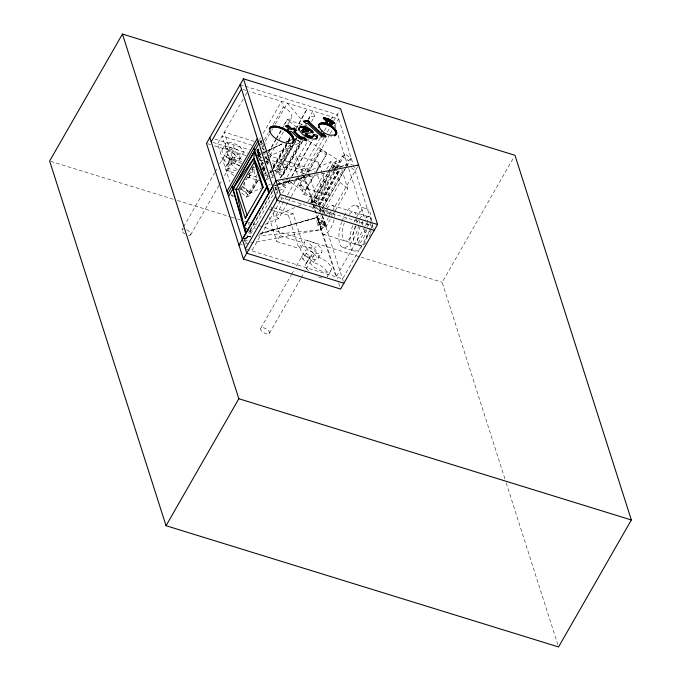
<?xml version="1.0" encoding="UTF-8"?>
<svg xmlns="http://www.w3.org/2000/svg" width="681" height="681" viewBox="0 0 681 681"><rect width="100%" height="100%" fill="white"/><g stroke="black" fill="none" stroke-linecap="round" stroke-linejoin="round"><path stroke-width="0.51" stroke-dasharray="3.4 2.55" d="M244.59 182.517L244.947 186.168L246.42 189.693A11.909 10.062 66.5 0 0 249.552 193.293L262.789 187.539M294.652 165.696L296.618 155.532L318.682 162.35L329.263 195.507L325.918 201.338L303.854 194.528L294.652 165.696L316.716 172.506L325.918 201.338M316.912 171.493L318.682 162.35M274.298 164.742L274.171 164.998A10.513 8.879 66.5 0 0 273.319 167.526M273.481 168.224L287.603 142.908M296.32 128.862L306.944 109.173L296.482 127.407M243.219 99.154L217.605 143.827L229.718 181.767M245.313 95.51L247.927 90.948M222.381 149.199L225.717 143.368M182.074 229.591L183.121 227.76M183.649 226.841L214.592 172.863M215.119 171.944L217.741 167.373M219.844 163.712L226.662 151.82M233.898 175.502A12.573 5.703 29.8 0 1 227.403 164.845L227.931 164.453L224.236 160.537L227.582 154.706A5.031 2.281 29.8 0 1 230.025 151.557A5.031 2.281 29.8 0 1 235.226 157.064L222.636 179.026M227.403 164.845L231.276 158.613L227.582 154.706A5.031 2.281 29.8 0 0 235.226 157.064M227.931 164.453L231.276 158.613M240.206 166.045A12.573 5.703 29.8 0 0 235.805 164.189L234.656 163.925L230.961 160.009L234.307 154.178L238.001 158.094L239.15 158.358A12.573 5.703 29.8 0 1 243.551 160.214M254.277 141.418L224.296 132.157L232.791 158.792L226.109 170.454L236.103 173.544M190.637 234.834L218.959 185.428M219.486 184.508L222.108 179.937M234.656 163.925L238.001 158.094M239.508 159.686A10.062 4.563 29.8 0 0 229.097 148.679A10.062 4.563 29.8 0 0 224.219 154.962A10.062 4.563 29.8 0 0 239.508 159.686L242.845 153.855A10.062 4.563 29.8 0 0 232.442 142.84A10.062 4.563 29.8 0 0 227.565 149.13A10.062 4.563 29.8 0 0 242.845 153.855M259.563 139.614L260.61 137.792M263.224 133.229L281.525 101.324L283.313 106.934L284.641 107.649A11.815 5.363 29.8 0 1 288.386 119.379L287.271 119.337L283.092 126.632M260.585 142.865L261.632 141.044M256.746 151.267L258.312 148.526M260.406 144.883L261.972 142.15L259.64 140.286M257.18 152.527L259.265 148.884M261.359 145.232L262.406 143.41M264.5 139.758L268.152 133.382M273.379 124.265L283.313 106.934M256.882 153.668L259.487 149.113M257.052 156.009L259.784 151.071M261.879 147.428L263.973 143.785M265.411 141.418L269.599 134.123M271.685 130.48L272.732 128.658M275.345 124.095L287.373 103.129L301.547 119.745M257.673 155.37L259.767 151.727M258.15 155.643L260.236 151.999M262.321 148.356L264.415 144.713L266.671 143.742M240.052 190.169L254.149 165.594M258.703 157.592L260.406 154.664M263.019 150.109L264.066 148.288M248.812 177.954L252.157 172.123M261.138 164.921L263.224 161.278M263.751 160.367L266.365 155.804M268.45 152.161L275.771 139.392M276.29 138.481L280.998 130.275M261.308 165.466L262.875 162.725M265.488 158.171L266.535 156.341M268.629 152.697L275.941 139.928M276.469 139.018L281.696 129.901M282.215 128.99L287.271 119.337M257.307 174.353L255.826 176.941L252.677 167.092M261.598 170.046L264.211 165.492M266.305 161.84L267.871 159.107M269.965 155.455L283.551 131.748M287.731 124.461L291.391 118.077M241.678 193.021L246.411 197.073L257.886 177.051M262.585 168.862L264.671 165.228M265.19 164.317L268.323 158.86M249.552 193.293L257.912 178.703M263.121 169.68L264.688 166.896M266.756 163.329L271.413 155.157L300.747 142.423L295.154 138.286M239.601 187.343L248.08 194.102L250.812 192.91L258.21 180.014M263.496 170.795L265.079 168.037M267.19 164.351L268.246 162.504M246.411 197.073L249.144 195.881L258.533 179.503M263.224 171.314L265.309 167.679M267.403 164.036L268.442 162.214M264.551 175.213L267.327 170.369M273.583 175.911L269.77 172.651L271.336 169.918M273.421 166.275L290.115 137.153M266.586 178.958L269.199 174.404M269.719 173.493L271.293 170.752M273.379 167.109L290.106 137.928M288.123 141.997L290.217 138.345M272.8 169.892L271.234 172.625L269.208 170.25M273.319 168.982L291.093 137.979M272.374 171.51L274.988 170.378L289.595 144.891M271.915 177.324L272.962 175.502M275.056 171.85L290.736 144.5M302.483 141.605L283.083 174.804L276.673 170.25L291.366 144.619M275.779 174.225L292.507 145.044M295.639 139.579L296.686 137.758M276.673 170.25L278.691 169.578L292.856 144.866M295.477 140.295L297.052 137.545M294.056 143.827L282.555 163.883L284.249 169.194L282.232 169.118A11.815 5.363 29.8 0 0 281.389 177.196M294.575 142.916L297.188 138.354M308.17 119.209L312.877 111.003L314.571 116.315L311.43 121.788M279.227 170.42L297.001 139.418M308.502 119.362L309.549 117.541M284.249 169.194L300.457 140.933M246.318 228.586L249.399 231.217L272.579 190.782L276.477 189.088M280.427 177.801L300.721 142.406A12.598 10.641 66.5 0 0 296.567 139.98M249.91 231.097L272.426 191.829M280.487 177.758L300.747 142.423M283.083 174.804L303.547 139.111M246.914 235.03L247.561 237.048L250.897 231.217L250.319 229.174M275.005 189.165L276.443 186.662M273.047 195.03L249.518 236.06L245.109 238.129M275.66 190.467L276.699 188.646M278.793 185.002L279.84 183.172L285.56 187.65L281.9 194.034M276.418 192.987L277.465 191.157M276.409 194.613L277.976 191.872M277.746 181.103L282.624 184.985L285.237 180.431M287.331 176.779L308.757 139.401M282.624 184.985L288.48 182.44L290.991 177.571M291.511 176.66L312.426 140.192M290.046 179.707L288.48 182.44L282.411 180.567M292.132 176.056L312.519 140.499M280.512 200.716L251.766 250.863L251.153 248.948M281.04 199.805L282.079 197.984M290.727 197.371L278.606 218.507L275.558 215.903L287.084 195.805M287.603 194.894L297.554 177.537M320.266 137.979L301.972 169.884L303.266 173.936M324.445 130.684L327.059 126.121M331.247 118.834L332.285 117.013L333.256 120.043M324.241 137.451L303.649 173.366L272.272 163.678M327.374 131.978L329.468 128.334M333.647 121.039L339.691 110.492M291.255 196.451L301.794 178.064L298.601 175.707M314.869 174.583L305.437 190.391L299.027 185.836L304.271 176.685M304.799 175.766L319.491 150.143L321.509 149.479L326.94 153.54L316.963 170.922M329.8 134.48L308.374 171.859L270.927 160.29M330.328 133.57L332.413 129.926M334.507 126.274L338.687 118.988L249.621 91.475M299.027 185.836L301.045 185.172L306.288 176.013M308.391 172.353L321.509 149.479M305.437 190.391L313.839 175.749M315.933 172.089L326.94 153.54M271.974 209.884L271.021 206.905L293.085 213.723L302.287 242.555L298.95 248.386L276.878 241.568L280.223 235.737L272.289 210.88M303.854 194.528L307.199 188.697L296.618 155.532M307.897 201.831L324.658 172.599M326.752 168.948L330.94 161.635L333.213 163.295L336.482 160.946L338.687 162.401L340.125 161.38L307.991 140.575M310.596 202.751L333.213 163.295M311.149 202.683L329.936 169.909M330.455 168.999L332.541 165.355L335.52 163.202L340.56 166.743M310.068 203.662L313.371 201.244L330.174 171.935M332.277 168.267L336.482 160.946M312.111 202.512L313.6 201.431L330.302 172.302M332.388 168.658L335.52 163.202M313.388 203.117L332.694 169.433M333.213 168.522L334.78 165.789L341.181 167.773M314.503 204.564L311.889 209.118L314.869 206.964L320.938 211.238L323.032 207.586M315.022 203.653L342.211 156.238L345.182 154.085L351.26 158.35L347.072 165.645M313.371 201.244L315.49 202.87L316.946 201.823L334.337 171.493M336.44 167.815L340.125 161.38M315.388 206.054L335.256 171.408M337.342 167.756L345.182 154.085M318.265 205.134L338.619 169.629M318.64 204.981L338.474 170.386M319.542 205.262L339.376 170.676M319.789 205.092L339.615 170.497M319.006 211.57L321.619 207.007M322.147 206.096L343.054 169.629M345.139 165.977L348.28 160.512L351.26 158.35M259.512 234.307L317.167 217.477L318.734 214.745M319.253 213.834L321.866 209.271M322.385 208.36L347.48 164.606L352.537 164.819M323.552 206.675L346.552 166.556M301.053 247.807L304.398 241.976M316.691 221.316L317.806 219.376L324.863 221.555L326.242 225.879L325.126 227.82L318.07 225.641L316.691 221.316L323.747 223.496L325.126 227.82M331.545 215.29L330.438 211.834L323.373 209.654L322.258 211.595L329.323 213.774L329.876 215.511M322.334 213.332L318.155 220.61L325.935 226.918L332.2 215.988M322.854 212.421L325.467 207.867M325.986 206.956L340.074 182.38L335.716 168.718M318.07 225.641L319.185 223.7L326.242 225.879M260.755 328.199L291.179 275.133M291.698 274.222L294.32 269.642M296.422 265.99L305.335 250.429M308.382 270.663A12.573 5.703 29.8 0 1 306.084 263.453L306.612 263.062L302.917 259.146L306.263 253.315A5.031 2.281 29.8 0 1 308.697 250.174A5.031 2.281 29.8 0 1 313.907 255.673L304.986 271.234M323.747 223.496L324.863 221.555M329.323 213.774L330.438 211.834M238.971 245.16L321.602 229.616L328.08 218.312M328.6 217.401L331.741 211.927M332.26 211.016L357.644 166.743M332.72 215.077L334.814 211.442M335.333 210.531L347.855 188.688L341.819 169.765M306.084 263.453L309.957 257.231L306.263 253.315A5.031 2.281 29.8 0 0 313.907 255.673M306.612 263.062L309.957 257.231M330.838 270.732L327.493 276.571A12.573 5.703 29.8 0 0 314.486 262.806L313.337 262.543L309.642 258.627L312.979 252.796L316.682 256.711L317.831 256.975A12.573 5.703 29.8 0 1 331.4 268.791A12.573 5.703 29.8 0 1 318.521 269.787A12.573 5.703 29.8 0 1 309.429 257.622M269.318 333.443A5.031 2.281 29.8 0 0 264.117 327.944A5.031 2.281 29.8 0 0 261.674 331.085A5.031 2.281 29.8 0 0 269.318 333.443L300.789 278.546M301.317 277.635L304.458 272.145M313.337 262.543L316.682 256.711M318.189 258.295A10.062 4.563 29.8 0 0 307.778 247.288A10.062 4.563 29.8 0 0 302.9 253.579A10.062 4.563 29.8 0 0 318.189 258.295L321.526 252.464A10.062 4.563 29.8 0 0 311.123 241.457A10.062 4.563 29.8 0 0 306.246 247.748A10.062 4.563 29.8 0 0 321.526 252.464M364.88 226.782L336.133 276.92L312.868 204.028M365.399 225.862L366.446 224.04L365.808 222.032M358.163 242.947L366.914 227.692M367.425 226.79L370.515 221.41M371.281 228.756L342.534 278.895L249.936 250.293M371.8 227.846L372.847 226.015L280.257 197.422M504.885 478.794L442.165 282.274L513.917 157.132M243.977 240.427L247.552 237.048L250.625 236.188L247.561 237.048M292.192 139.554L289.084 140.72A10.462 8.836 66.5 0 0 287.237 142.389M262.994 152.867L282.147 143.895M285.977 142.099L289.808 140.303M274.545 185.658L277.193 184.415M278.069 184.006L279.84 183.172M279.38 190.544L285.56 187.65M262.738 152.961L267.539 150.722M268.493 150.271L281.934 144.006L262.985 152.876M302.236 124.444L296.38 126.989L287.442 119.873L307.667 126.121M260.448 142.814L261.972 142.15M260.823 153.906L258.09 155.098L261.947 158.162M266.577 161.848L268.391 161.056M269.77 172.651L271.506 171.893M266.058 179.869L268.986 178.601M268.459 185.062L270.417 184.185M301.453 174.464L330.94 161.635M277.448 188.663L301.794 178.064M275.558 215.903L294.584 207.62M298.389 205.968L304.092 203.483M249.399 231.217L255.239 228.68M264.977 224.441L278.606 218.507M248.284 232.349L250.897 231.217M244.062 238.563L247.552 237.048L250.727 236.724M262.151 140.133L259.895 141.112L262.909 143.512M273.319 210.582L288.361 215.23L293.085 213.723M274.656 185.862L277.686 184.977M278.699 184.679L311.064 175.23M334.328 168.445L347.48 164.606L333.145 168.633M244.343 238.733L250.412 236.962M316.946 217.409L259.801 233.583L317.167 217.477L324.939 223.785L316.946 217.409L321.602 229.616L258.133 235.992M309.591 175.213L277.874 184.168L332.72 171.169M333.758 170.948L336.865 170.199M305.386 124.427L306.365 124.248M263.283 152.919L265.735 152.774M308.595 247.561L316.325 246.965M314.571 116.315L312.545 116.23A11.815 5.363 29.8 0 0 309.029 118.852M330.66 136.226L331.613 136.345M295.69 139.724L296.567 139.98M240.146 84.648L244.19 85.9M245.203 86.215L337.308 114.663L353.022 163.917M243.355 89.534L246.096 90.386M259.921 141.461L261.879 142.057M252.047 145.308L222.066 136.047L230.57 162.682L239.559 165.457M256.694 149.148L259.538 150.024M214.89 139.086L249.306 149.718M257.401 152.221L260.431 153.157M261.444 153.472L266.509 155.03M267.522 155.345L306.995 167.535L308.595 172.557M228.552 146.841L238.699 149.973M213.034 142.414L247.646 153.106M257.767 156.23L261.819 157.481M265.862 158.733L269.914 159.984M207.501 143.674L210.531 144.61M214.583 145.862L245.96 155.549M260.125 159.924L263.164 160.861M264.177 161.176L268.22 162.427M232.791 158.792L242.785 161.882M261.776 167.747L265.777 168.982M241.602 163.397L229.616 159.694L225.156 167.466L237.15 171.169M252.6 166.794L254.592 167.407M261.146 169.433L264.586 170.497M251.553 169.16L255.554 170.395M263.547 172.863L265.547 173.485L257.043 146.849M265.011 175.196L267.241 175.877M271.285 177.128L273.302 177.758M307.199 188.697L329.263 195.507M355.84 205.466L366.872 208.88M248.139 174.566L258.133 177.656M247.092 176.941L261.087 181.257M274.46 187.011L276.29 187.581M332.192 205.398L369.264 216.847M326.778 214.6L324.76 213.979L323.373 209.654M231.438 194.902L233.455 195.524M269.31 209.339L272.315 210.267M323.373 234.255L360.445 245.705M342.977 247.543L354.009 250.957A22.005 8.708 -72.8 0 0 369.332 230.493M50.666 161.346L173.391 199.252M177.443 200.503L230.187 216.796M231.2 217.111L236.273 218.678M237.286 218.984L240.333 219.929M244.385 221.18L247.433 222.117M248.446 222.432L252.498 223.683M253.519 223.998L360.011 256.899M361.024 257.205L442.165 282.274M280.223 235.737L302.287 242.555M244.147 239.891L247.799 241.023M246.377 249.195L249.416 250.131M285.977 180.848L288.378 182.133M342.211 156.238L348.28 160.512M332.541 165.355L337.75 169.016M313.6 201.431L317.797 204.385M314.962 206.641L316.699 207.858M319.491 150.143L325.901 154.698M261.853 148.083L265.045 150.45M269.038 153.404L271.438 155.174A11.909 10.062 66.5 0 0 269.072 153.702M262.789 151.557L265.267 153.395M256.754 150.305L260.883 153.361M265.011 156.417L267.497 158.247M301.045 185.172L306.476 189.233M278.691 169.578L284.122 173.638M274.988 170.378L285.058 177.92M285.892 178.55L316.946 201.823M275.226 188.407L278.495 190.961M244.096 240.648L246.548 242.564M264.679 156.979L266.995 158.818M242.325 186.16L250.812 192.91M231.123 195.115L233.387 196.92M245.943 227.939L248.318 229.837M351.37 167.756L355.261 170.905M340.074 182.38L347.855 188.688M241.985 186.713L249.612 193.234M241.253 189.131L249.144 195.881M309.812 243.883L316.095 250.531M259.078 158.384L263.802 163.925M258.559 157.754L268.893 178.618M317.167 217.477L321.602 229.616M506.179 482.846L558.556 646.95M353.337 164.879L371.332 221.274M371.656 222.287L373.673 228.612M334.873 125.108L335.844 128.147M338.108 135.238L348.442 167.628M348.766 168.633L365.484 221.019M362.096 222.627L363.016 225.513M364.241 229.352L367.612 239.925M334.78 165.789L335.401 167.747M308.919 173.561L318.887 204.811M319.176 205.705L321.117 211.8M322.377 215.749L343.267 281.202M319.9 207.994L321.168 211.978M322.445 215.962L325.935 226.918M304.611 176.379L337.35 278.98M338.636 283.007L340.568 289.05M303.59 174.949L312.639 203.304M288.361 215.23L298.95 248.386M269.182 217.452L276.878 241.568M233.319 145.581L235.243 151.616M248.565 223.062L249.152 225.096M365.808 217.954A15.084 5.967 -72.8 0 1 372.03 222.253M372.022 225.505A15.084 5.967 -72.8 0 1 371.698 228.212M371.111 231.038A15.084 5.967 -72.8 0 1 370.583 232.936M370.285 233.872A15.084 5.967 -72.8 0 1 369.247 236.613M365.791 242.649A15.084 5.967 -72.8 0 1 357.678 240.308A15.084 5.967 -72.8 0 1 363.918 219.903M326.846 208.454A15.084 5.967 -72.8 0 1 334.958 210.804M334.958 214.055A15.084 5.967 -72.8 0 1 334.635 216.762M334.048 219.588A15.084 5.967 -72.8 0 1 322.334 233.651A15.084 5.967 -72.8 0 1 325.024 211.178M349.098 214.387A15.084 5.967 -72.8 0 1 356.469 216.524M356.631 218.235A15.084 5.967 -72.8 0 1 356.257 223.445M355.669 226.271A15.084 5.967 -72.8 0 1 344.995 240.938A15.084 5.967 -72.8 0 1 344.297 222.976M345.795 219.452A15.084 5.967 -72.8 0 1 346.646 217.86M354.026 222.134A22.005 8.708 -72.8 0 1 365.484 208.752A22.005 8.708 -72.8 0 1 370.958 220.491M370.83 222.338A22.005 8.708 -72.8 0 1 369.57 229.565M354.009 250.957A22.005 8.708 -72.8 0 1 352.664 225.675M359.508 218.541A15.084 5.967 -72.8 0 1 367.612 220.882M367.663 221.648A15.084 5.967 -72.8 0 1 367.289 226.85M366.701 229.676A15.084 5.967 -72.8 0 1 355.661 244.207A15.084 5.967 -72.8 0 1 356.044 224.577M356.827 222.866A15.084 5.967 -72.8 0 1 358.572 219.818M341.956 221.368A22.005 8.708 -72.8 0 1 353.839 205.449A22.005 8.708 -72.8 0 1 359.926 217.086M359.594 220.687A22.005 8.708 -72.8 0 1 359.151 223.402M358.759 225.232A22.005 8.708 -72.8 0 1 343.343 247.637A22.005 8.708 -72.8 0 1 341.632 222.27M302.917 259.146A5.031 2.281 29.8 0 1 303.275 255.707A5.031 2.281 29.8 0 1 309.642 258.627M321.866 277.857A12.573 5.703 29.8 0 1 316.154 276.094M186.611 229.778A5.031 2.281 29.8 0 1 190.765 233.574A5.031 2.281 29.8 0 1 188.39 235.345M184.943 234.026A5.031 2.281 29.8 0 1 183.351 229.029M252.489 168.973A12.573 5.703 29.8 0 1 248.965 173.51M237.243 169.671A12.573 5.703 29.8 0 1 230.748 159.013M224.236 160.537A5.031 2.281 29.8 0 1 224.594 157.098A5.031 2.281 29.8 0 1 230.961 160.009M249.144 174.804A12.573 5.703 29.8 0 1 245.62 179.35M258.32 156.562A9.934 8.393 66.5 0 1 260.423 154.195M290.566 139.971L285.773 142.21L290.566 139.971"/><path stroke-width="1.02" d="M299.07 129.152C301.13 122.733 310.8 128.718 313.49 132.242L305.573 133.68L305.02 134.651C307.42 137.162 313.354 139.094 314.281 134.404C320.972 135.272 316.01 140.048 312.468 138.924C306.978 137.954 301.07 134.574 299.07 129.152L298.508 130.122M254.388 151.335L253.834 158.307L254.285 162.027L262.662 188.007L263.138 187.164L253.834 158.307L232.996 188.654L244.011 226.611L266.943 186.611L254.388 151.335L232.996 188.654L236.001 189.412L238.682 189.25L254.285 162.027M292.949 142.576C285.807 146.5 263.964 134.872 271.421 126.479C279.448 124.24 298.95 133.808 292.396 143.546C297.078 134.166 276.248 122.631 269.174 128.981M317.465 137.051L316.716 138.43L317.567 136.115M307.659 130.071L308.536 130.769L307.982 131.739L303.002 132.616C299.946 129.518 305.522 128.879 307.105 131.041L307.659 130.071L304.33 128.718L303.028 129.032L302.083 130.522M318.921 124.325C318.427 131.578 331.477 138.805 336.746 133.374C336.125 126.343 323.407 118.996 318.359 125.295L319.244 123.874M318.682 124.853C325.058 121.763 335.316 127.321 336.184 134.353L336.746 133.374M326.335 121.337L326.199 122.027L327.391 122.606L327.527 121.933L326.335 121.337L325.773 122.316M314.281 134.404C313.081 138.311 307.565 135.536 305.573 133.68M329.91 123.108C329.357 123.882 332.481 125.372 331.953 124.291C330.745 122.154 328.31 124.998 330.217 123.252M299.351 127.628L298.525 129.296L299.078 128.317M302.781 129.262L303.556 131.637L308.536 130.769M122.444 34.05L49.645 161.031L166.036 525.706L558.556 646.95L631.355 519.969L514.964 155.294L122.444 34.05L238.835 398.725L166.036 525.706M243.483 78.817L206.488 143.359L243.406 259.044L340.568 289.05L377.572 224.509L340.653 108.824L243.483 78.817L280.41 194.502L243.406 259.044M211.212 141.852L241.525 88.973M226.994 191.31L257.307 138.43M227.777 193.77L258.099 140.89M228.603 196.358L258.916 143.478M269.582 128.369L270.144 127.39M270.153 127.858L270.706 126.879M270.859 127.449L271.421 126.479M244.011 226.611L236.001 189.412L253.834 158.307L266.943 186.611M271.702 127.16L272.264 126.189M269.225 132.242L269.787 131.271M272.672 126.989L273.234 126.011M273.762 126.921L274.315 125.951M274.954 126.981L275.507 126.011M276.239 127.151L276.801 126.181M277.61 127.449L278.171 126.479M279.04 127.858L279.593 126.887M280.47 128.377L281.032 127.398M281.908 128.981L282.462 128.011M283.33 129.679L283.883 128.7M284.718 130.446L285.279 129.475M285.892 126.623L287.748 126.291L288.31 125.313L291.749 128.581L294.422 128.096L296.873 130.429L294.201 130.914L293.639 131.884C296.635 133.791 299.368 139.528 303.786 138.32L304.339 137.349L307.105 139.98C300.559 141.691 295.426 135.4 291.34 131.433L289.834 131.705L287.382 129.381L288.957 129.092L285.518 125.823L288.31 125.313M286.071 131.288L286.624 130.318M288.404 130.062L288.957 129.092M287.356 132.199L287.918 131.229M288.574 133.161L289.136 132.191M287.748 126.291L291.187 129.56L291.749 128.581M289.706 134.166L290.268 133.195M291.187 129.56L293.869 129.067L294.422 128.096M290.719 135.196L291.281 134.225M291.596 136.226L292.149 135.247M236.001 189.412L245.305 218.278L263.138 187.164M292.319 137.23L292.881 136.26M292.898 138.217L293.451 137.239M298.789 128.598L299.844 127.075M293.315 139.162L293.877 138.192M299.291 128.054L300.551 126.675M293.579 140.073L294.132 139.094M299.989 127.645L301.436 126.428M268.459 188.671L266.867 187.403L244.351 226.679L246.216 232.519M293.681 140.916L294.235 139.946M293.605 141.708L294.166 140.737M292.958 143.036L293.52 142.065M300.874 127.398L301.921 127.313L302.483 126.343M293.366 142.423L293.928 141.444M303.777 121.805L305.692 121.431L306.254 120.46L308.416 121.082L321.934 133.765L323.679 133.91L326.242 136.345L322.82 136.907L320.853 136.021L307.761 123.661L305.939 123.457L303.377 121.014L306.254 120.46M305.692 121.431L306.518 120.443M305.956 121.414L306.799 120.452M301.921 127.313L303.113 127.398L303.666 126.428M306.246 121.422L307.097 120.494M306.544 121.473L307.412 120.58M298.584 136.583L299.138 135.613L294.201 130.914M306.859 121.55L307.744 120.707M302.049 130.863L303.028 129.032M302.815 129.824L303.368 128.854M302.126 131.246L302.679 130.275M307.182 121.678L308.076 120.869M303.258 129.713L303.811 128.743M303.113 127.398L304.407 127.67L304.969 126.692M299.078 137.017L299.64 136.047L299.138 135.613M302.304 131.671L302.858 130.692M323.679 133.91L323.126 134.881L321.372 134.736L307.863 122.052L308.416 121.082M303.769 129.688L304.33 128.718M299.623 137.434L300.185 136.464L299.64 136.047M302.594 132.123L303.156 131.152M308.204 122.316L308.765 121.346M304.322 129.756L304.875 128.786M308.553 122.623L309.114 121.652M303.002 132.616L303.556 131.637M300.202 137.8L300.755 136.83L300.185 136.464M304.407 127.67L305.795 128.113L306.348 127.143M304.892 129.909L305.446 128.939M238.971 245.16L275.975 180.618L358.598 165.074L356.529 165.56M242.462 239.371L272.775 186.483M300.806 138.115L301.36 137.145L304.339 137.349M305.463 130.131L306.024 129.152M301.419 138.362L301.972 137.392M306.033 130.394L306.595 129.424M305.795 128.113L307.225 128.752L307.786 127.781M302.032 138.524L302.594 137.545M306.586 130.709L307.14 129.739M302.636 138.575L303.198 137.605M303.224 138.515L303.786 137.545M308.127 130.42L307.574 131.39L307.982 131.739M312.928 133.212L308.689 129.569L309.242 128.598M305.82 135.255L306.373 134.285M306.62 135.8L307.174 134.829M310.144 130.59L310.698 129.62M307.42 136.268L307.974 135.298M308.212 136.66L308.774 135.689M311.566 131.799L312.119 130.829M308.987 136.975L309.549 135.996M245.364 248.88L275.686 196.009M309.744 137.196L310.306 136.226M310.468 137.324L311.03 136.353M311.157 137.349L311.719 136.379M311.804 137.281L312.358 136.302M319.125 124.478L319.678 123.508M319.661 124.18L320.223 123.21M312.349 137.128L312.911 136.157M312.775 136.932L313.337 135.962M313.098 136.711L314.239 134.574M318.299 127.645L318.853 126.675M320.3 123.968L320.862 122.997M323.305 118.869L323.867 117.898L327.867 118.681L331.928 120.801L334.873 123.44L334.005 123.457L328.574 119.643L324.284 118.817L323.356 117.924L323.867 117.898M313.32 136.472L314.128 135.008M323.858 118.877L324.411 117.898M321.032 123.84L321.594 122.861M324.454 118.92L325.007 117.949M321.849 123.789L322.402 122.818M325.646 118.043L325.092 119.022L326.522 119.379L327.076 118.409M322.734 123.823L323.288 122.844M325.782 119.166L326.335 118.196M325.858 119.575L325.297 120.546L326.812 120.826L327.365 119.856L328.574 120.29L333.162 123.678L332.354 123.695C330.523 121.048 326.991 120.86 324.65 119.592L327.365 119.856M323.688 123.942L324.241 122.963M325.765 120.597L326.327 119.626M326.267 120.69L326.829 119.72M316.461 138.26L315.907 139.23L316.393 138.839M317.031 137.366L317.576 136.191M317.005 137.664L317.559 136.685M324.701 124.146L325.263 123.176M327.314 119.66L327.867 118.681M327.391 121.022L327.953 120.043M325.748 124.436L326.31 123.465M328.157 120.009L328.719 119.039M321.645 131.961L322.198 130.982M326.974 122.903L327.527 121.933M328.574 120.29L328.012 121.269L328.685 121.576L329.238 120.605M329.621 119.464L329.059 120.435L329.936 120.895M326.803 124.793L327.365 123.823M321.56 134.864L322.019 133.834M321.662 134.923L322.215 133.953M321.764 134.974L322.326 134.004M321.866 135.017L322.428 134.046M330.489 119.924L329.332 121.925L329.902 122.265L330.455 121.286M321.968 135.042L322.615 134.089M322.139 135.059L322.692 134.089M327.859 125.227L328.412 124.257M320.989 137.46L321.543 136.489M331.255 120.367L330.702 121.337L331.97 122.197L332.524 121.227M328.897 125.721L329.451 124.751M329.953 124.359L330.506 123.389M330.847 122.938L331.409 121.967M331.375 121.771L331.928 120.801M330.234 124.504L330.796 123.533M331.068 123.678C329.919 124.7 331.238 125.508 331.553 123.976M331.809 122.299L331.613 123.61L332.175 122.64M329.91 126.274L330.464 125.295M330.762 124.793L331.315 123.823M331.204 125.1L331.766 124.129M332.515 122.98L332.285 124.291L332.839 123.321M330.889 126.87L331.443 125.9M333.545 122.086L332.983 123.057L332.498 122.623M333.443 123.491L333.996 122.52M331.826 127.517L332.379 126.547M332.703 128.207L333.256 127.236M333.511 128.93L334.073 127.96M334.235 129.662L334.797 128.692M334.856 130.403L335.41 129.433M335.367 131.127L335.92 130.156M335.767 131.833L336.32 130.863M336.048 132.514L336.61 131.544M336.218 133.17L336.772 132.199M335.239 135.008L334.677 135.979L335.784 134.719M336.261 133.782L336.823 132.812M245.305 218.278L247.05 215.222L238.682 189.25M335.656 135.315L335.988 134.864M280.41 194.502L377.572 224.509M374.227 230.348L277.065 200.333L240.146 84.648M343.914 283.219L246.752 253.204L209.833 137.528M238.835 398.725L631.355 519.969M313.728 135.374L317.014 137.094M300.755 136.83L301.36 137.145M307.225 128.752L308.689 129.569M323.126 134.881L325.688 137.315M303.786 138.32L306.552 140.95M293.869 129.067L295.707 130.82M253.86 148.271L269.293 192.272M266.867 187.403L268.731 193.251M232.017 186.381L245.662 233.489L244.522 226.16M321.858 133.706L321.296 134.676L321.934 133.765"/></g></svg>
